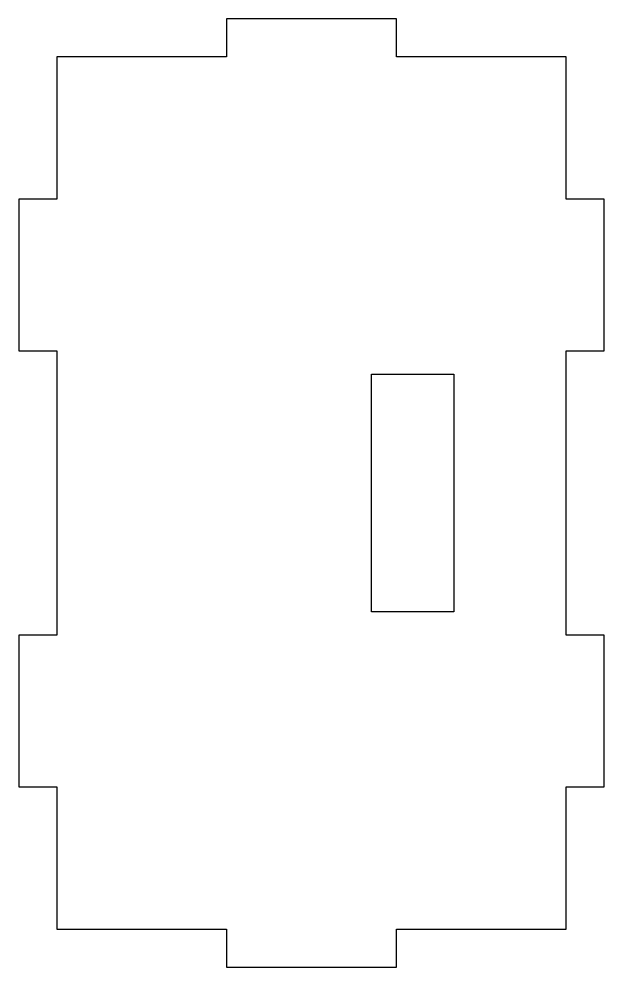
# Model space of a CAD drawing. Header units: millimetres. Extents: x -3 to 43.2, y -71.9 to 3.
import ezdxf

# ---------------------------------------------------------------- set-up
doc = ezdxf.new("R2010")
doc.units = ezdxf.units.MM

msp = doc.modelspace()

# ---------------------------------------------------------------- linework, layer by layer
for points in [[(13.4, 0), (0, 0), (0, -11.225), (-3, -11.225), (-3, -23.225), (0, -23.225), (0, -45.675), (-3, -45.675), (-3, -57.675), (0, -57.675), (0, -68.9), (13.4, -68.9), (13.4, -71.9), (26.8, -71.9), (26.8, -68.9), (40.2, -68.9), (40.2, -57.676), (43.2, -57.675), (43.2, -45.675), (40.2, -45.676), (40.2, -23.225), (43.2, -23.225), (43.2, -11.225), (40.2, -11.225), (40.2, 0), (26.8, 0), (26.8, 3), (13.4, 3)], [(31.35, -25.05), (31.35, -43.85), (24.85, -43.85), (24.85, -25.05)]]:
    msp.add_lwpolyline(points, close=True)

doc.saveas('drawing.dxf')
